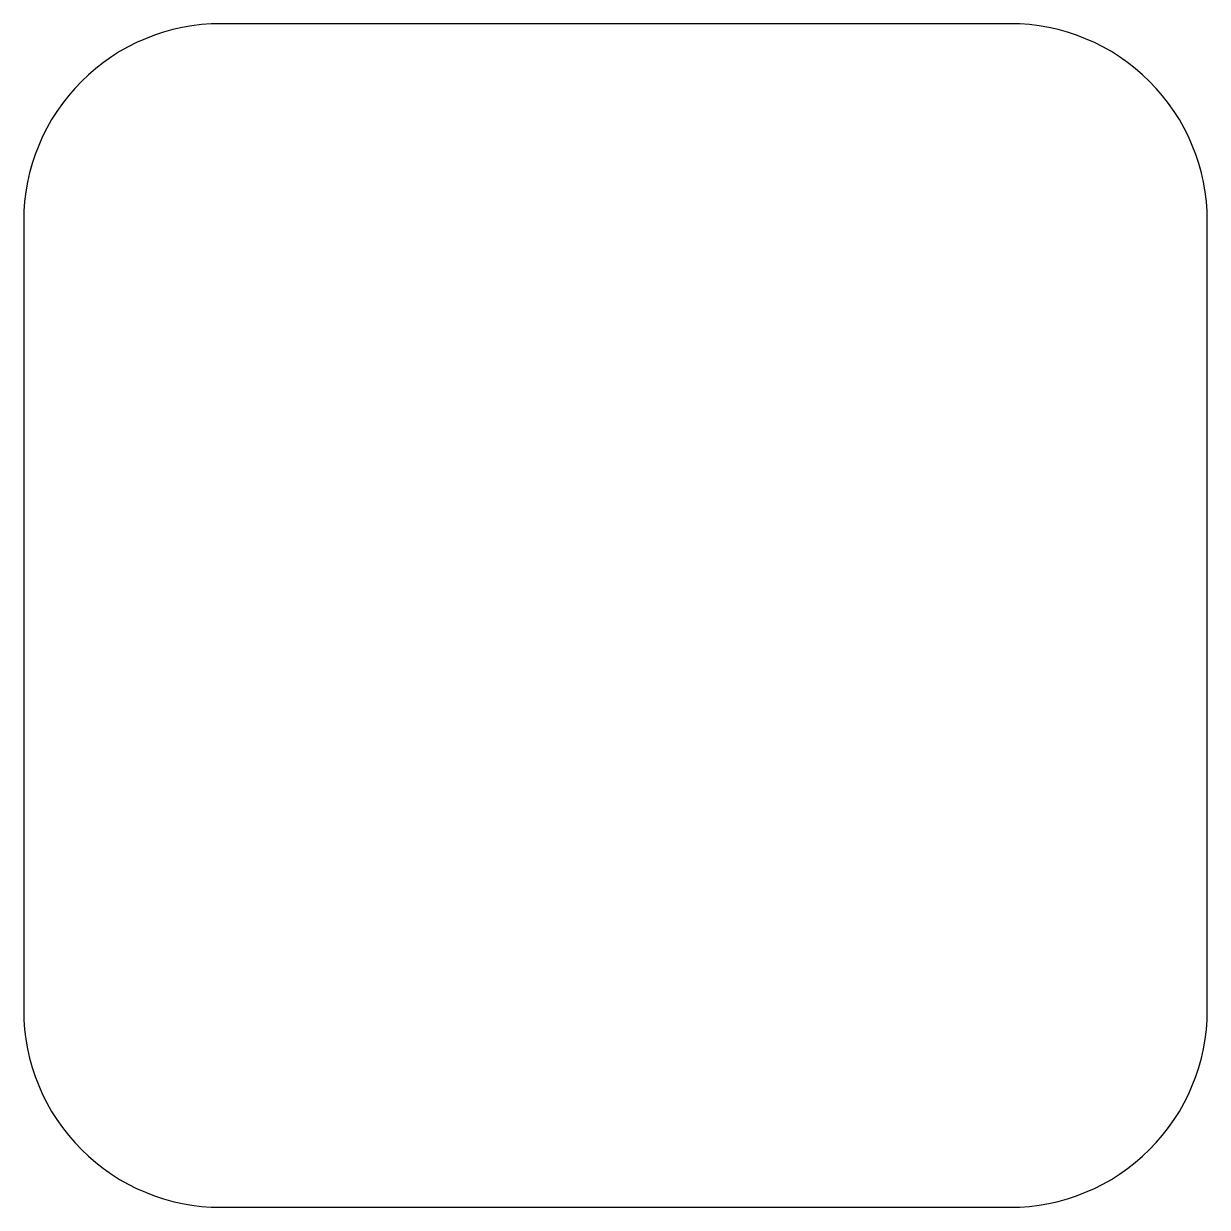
# Model space of a CAD drawing. Extents: x 0 to 6, y 0 to 6.
import ezdxf

# ---------------------------------------------------------------- set-up
doc = ezdxf.new("R2010")
doc.units = 0
doc.layers.get('0').update_dxf_attribs({"linetype": 'CONTINUOUS'})

msp = doc.modelspace()

# ---------------------------------------------------------------- linework, layer by layer
msp.add_lwpolyline([(1, 0), (5, 0, 0.414214), (6, 1), (6, 5, 0.414214), (5, 6), (1, 6, 0.414214), (0, 5), (0, 1, 0.414214)], format="xyb", close=True)

doc.saveas('drawing.dxf')
